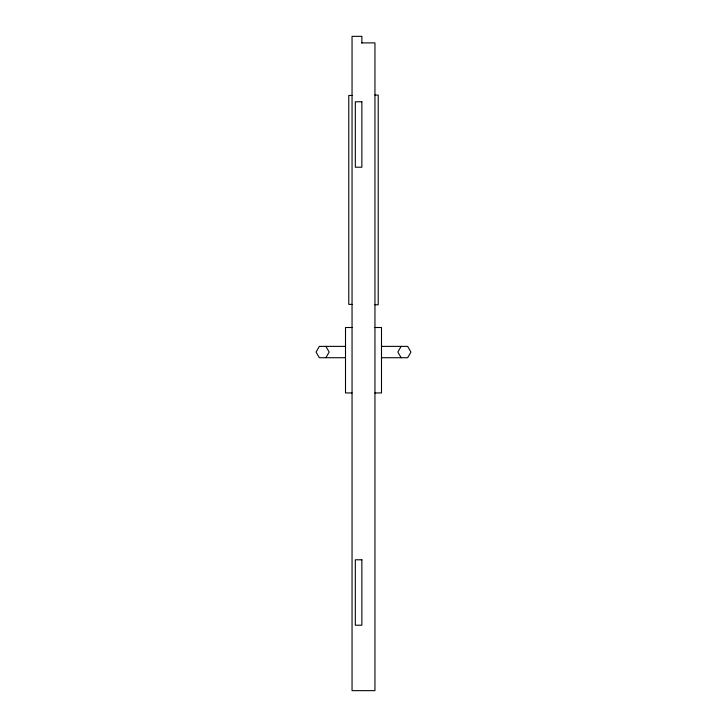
<?xml version="1.0" encoding="UTF-8"?>
<svg xmlns="http://www.w3.org/2000/svg" width="727" height="727" viewBox="0 0 727 727"><rect width="100%" height="100%" fill="white"/><g stroke="black" fill="none" stroke-linecap="round" stroke-linejoin="round"><path stroke-width="1.09" d="M325.878 357.72L329.149 352.05L325.878 346.379M401.122 346.379L397.851 352.05L401.122 357.72M361.864 42.893L374.95 42.893L374.95 690.65L352.05 690.65L352.05 36.35L361.864 36.35L361.864 43.166M374.95 95.073L378.222 95.073L378.222 304.777L374.95 304.777M352.05 95.455L348.778 95.455L348.778 304.395L352.05 304.395M352.05 327.513L345.507 327.513L345.507 392.943L352.05 392.943M374.95 327.513L381.493 327.513L381.493 392.943L374.95 392.943M345.507 346.379L319.335 346.379L316.063 352.05L319.335 357.72L345.507 357.72M381.493 346.379L407.665 346.379L410.937 352.05L407.665 357.72L381.493 357.72M361.864 101.78L355.321 101.78L355.321 167.21L361.864 167.21L361.864 101.78M361.864 559.79L355.321 559.79L355.321 625.22L361.864 625.22L361.864 559.79"/></g></svg>
